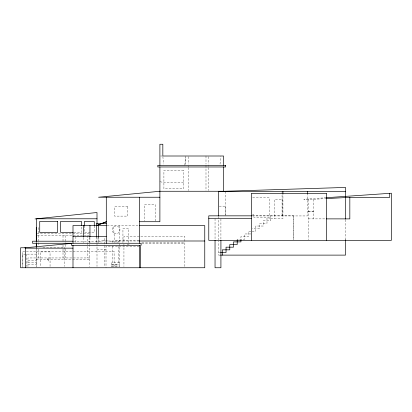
<?xml version="1.0" encoding="UTF-8"?>
<svg xmlns="http://www.w3.org/2000/svg" width="412" height="412" viewBox="0 0 412 412"><rect width="100%" height="100%" fill="white"/><g stroke="black" fill="none" stroke-linecap="round" stroke-linejoin="round"><path stroke-width="0.31" stroke-dasharray="2.06 1.54" d="M184.839 165.31L185.446 156.627L185.493 165.31M220.049 164.069L220.575 156.627M326.278 197.703L303.85 199.29L313.542 199.29L326.273 198.605M160.484 156.004L162.246 156.004M183.561 182.521L163.909 182.521L159.897 181.692M252.664 197.688L269.397 197.688L269.397 217.175L253.725 217.175L253.725 214.626L252.551 214.626M219.236 206.149L225.508 206.149L225.508 215.327M308.253 211.531L313.542 211.531M308.253 211.727L313.542 211.727M252.298 215.842L293.488 215.842L293.488 239.696M252.505 215.94L307.347 215.94L307.347 193.97M270.71 218.092L266.986 218.092L266.986 223.381L259.545 223.381L259.545 228.67L252.103 228.67M270.71 218.587L282.936 218.587L282.936 193.97M308.253 218.88L326.273 218.88M107.182 225.637L139.344 225.637M250.862 231.317L248.379 231.317L248.379 236.606L240.938 236.606L240.938 239.248M252.103 231.317L255.821 231.317L255.821 226.028L263.268 226.028L263.268 220.739L270.71 220.739L270.71 215.94M73.877 232.342L81.463 232.342L81.463 226.245M36.797 233.47L89.116 233.47M250.862 233.959L244.656 233.959L244.656 239.248L237.214 239.248M37.343 235.494L83.6 235.494M84.239 235.494L89.167 235.494M138.875 240.577L114.567 240.577L113.455 225.637M139.256 240.994L98.798 240.994L98.798 237.152M73.511 241.205L101.038 241.205L101.038 242.75M141.893 242.874L184.854 242.874M141.893 243.353L184.854 243.353M139.112 246.201L106.008 246.201L106.008 267.748M42.894 247.179L64.385 247.179L64.385 266.461M97 249.729L106.008 249.729M218.607 252.468L219.848 252.468M36.575 254.132L22.856 254.132L22.856 267.748M22.269 255.064L22.856 255.064M219.89 255.116L218.607 255.116L218.607 241.056M89.754 257.953L27.954 257.953L27.954 266.955M36.282 259.73L71.93 259.73M72.564 259.73L89.754 259.73M27.954 260.199L36.282 260.199M27.954 262.449L36.282 262.449M119.465 262.851L111.626 262.851L111.626 266.492M111.626 264.401L119.465 264.401M27.954 264.509L36.282 264.509M111.626 264.612L119.465 264.612M111.626 265.982L119.465 265.982M111.626 266.162L119.465 266.162M102.526 240.16L117.667 242.575M127.133 244.089L130.408 244.61M162.884 156.627L163.523 164.069M345.529 219.75L345.529 239.681M313.542 199.29L313.542 218.88M308.253 199.29L308.253 239.696M293.287 215.842L293.287 239.696M282.658 215.94L282.658 199.49L274.428 199.49L274.428 218.587M282.071 191.456L282.071 215.94M225.56 191.456L225.56 215.311M223.551 165.31L223.551 166.417M220.92 218.983L220.92 239.696M218.607 216.624L218.607 239.779M215.043 218.659L215.043 239.696M208.209 156.627L208.209 164.069M208.209 165.31L208.209 166.417M208.209 167.612L208.209 190.622M205.99 156.004L205.99 164.069M205.99 165.31L205.99 190.622M188.428 156.627L188.428 164.069M188.428 165.866L188.428 166.973M188.428 167.612L188.428 190.622M184.854 266.471L184.854 236.431L123.94 236.431L123.94 242.282M159.897 165.31L159.897 166.417M155.195 221.079L155.195 204.445L144.519 204.445L144.519 221.079M128.719 242.622L128.719 228.475L122.941 228.475L122.941 242.622M123.94 244.146L123.94 266.471M119.465 225.637L119.465 266.492M118.836 242.483L118.836 241.205L112.177 241.205L112.177 242.483M118.836 246.299L118.836 262.851M114.114 266.487L114.114 251.392L22.269 251.392L22.269 266.487M112.177 246.299L112.177 262.851M104.674 238.368L104.674 266.471M98.36 237.209L98.36 242.658M97 237.363L97 242.75M97 243.265L97 266.492M96.501 236.457L96.501 242.658M94.266 225.797L94.266 232.62L84.372 232.62L84.372 225.797M89.96 237.564L89.96 242.632M89.754 237.281L89.754 266.512M87.421 235.494L87.421 245.763M87.421 246.402L87.421 257.953M83.358 237.564L83.358 242.632M75.875 236.606L75.875 242.658M65.142 235.494L65.142 243.837M65.142 244.481L65.142 248.328M65.142 248.972L65.142 257.953M63.015 235.494L63.015 242.555M63.015 245.119L63.015 248.328M63.015 248.972L63.015 257.953M50.053 266.482L50.053 251.902L40.258 251.902L40.258 266.482M38.337 227.594L38.337 233.47M38.409 235.494L38.409 245.763M38.409 248.972L38.409 257.953M36.575 247.179L36.575 266.507M36.282 248.477L36.282 266.955M26.286 254.132L26.286 266.507M183.561 170.377L163.909 170.377L163.909 188.789L183.561 188.789L183.561 170.377M127.766 206.711L114.546 206.711L114.546 216.115L127.766 216.115L127.766 206.711M48.508 258.767L47.529 258.767L47.529 260.92L48.508 260.92L48.508 258.767M114.114 233.259A3.919 3.919 0 0 0 119.99 229.865A3.919 3.919 0 0 0 114.114 226.476A3.919 3.919 0 0 0 114.114 233.259"/><path stroke-width="0.62" d="M96.501 225.539L106.291 221.718M106.291 221.816L96.501 225.637L98.36 225.637M35.025 218.942L97 212.515L97 223.953M24.844 247.808L71.724 243.384M326.278 197.703L391.4 193.218L391.4 240.325L208.776 240.325L208.776 215.842L251.773 215.842M326.273 198.605L349.829 197.333L389.721 197.333L389.721 193.218M218.607 215.981L218.607 191.456L345.529 187.439L345.529 219.107M218.607 191.456L345.529 191.456M159.897 197.235L98.525 197.235L159.897 191.261L223.551 191.261L223.551 166.973M208.776 218.293L251.377 218.293M97 218.782L36.575 218.782L36.575 241.205M326.273 218.88L349.829 218.88L349.829 197.333M139.591 221.718L159.897 221.718L159.897 166.973M106.291 223.577L96.501 223.577L96.501 236.931M106.291 225.539L72.996 225.539L72.996 243.265M139.344 225.637L204.764 225.637L204.764 267.748L20.6 267.748L20.6 247.767L25.596 247.767L25.596 267.748M73.243 232.342L60.6 232.342L60.6 221.373L81.463 221.373L81.463 225.637M72.996 236.606L106.291 236.606M139.256 240.994L204.764 240.994M73.212 241.205L32.533 241.205L32.533 243.265L141.115 243.265L141.115 245.32L71.467 245.32L71.467 243.265M25.596 248.158L72.996 248.158M220.472 252.468L226.049 252.468L226.049 247.179L233.496 247.179L233.496 241.89L240.938 241.89L240.938 239.779M220.472 255.116L345.529 255.116L345.529 239.681M326.685 240.325L326.685 193.316L251.377 193.316L251.377 240.325M307.347 191.456L307.347 193.341M282.936 191.456L282.936 193.341M237.214 239.779L237.214 244.537L229.772 244.537L229.772 249.827L222.331 249.827L222.331 255.116M223.551 165.31L223.551 156.004L162.833 156.004L162.833 144.252L159.897 144.252L159.897 165.31M220.92 240.325L220.92 267.748L215.043 267.748L215.043 240.325M140.384 246.201L140.384 267.748M139.591 197.235L139.591 243.265M139.591 245.32L139.591 267.748M106.291 197.235L106.291 243.265M98.36 225.539L98.36 236.967M94.266 225.797L94.266 221.455L84.372 221.455L84.372 225.797M89.96 225.539L89.96 236.931M83.358 225.539L83.358 236.931M72.996 245.32L72.996 267.748M36.575 243.265L36.575 247.102M36.282 227.594L36.282 241.525M36.282 242.555L36.282 247.267M225.642 165.31L157.811 165.31L157.811 166.973L225.642 166.973L225.642 165.31M57.634 221.373L39.727 221.373L39.727 232.44L57.634 232.44L57.634 221.373"/></g></svg>
